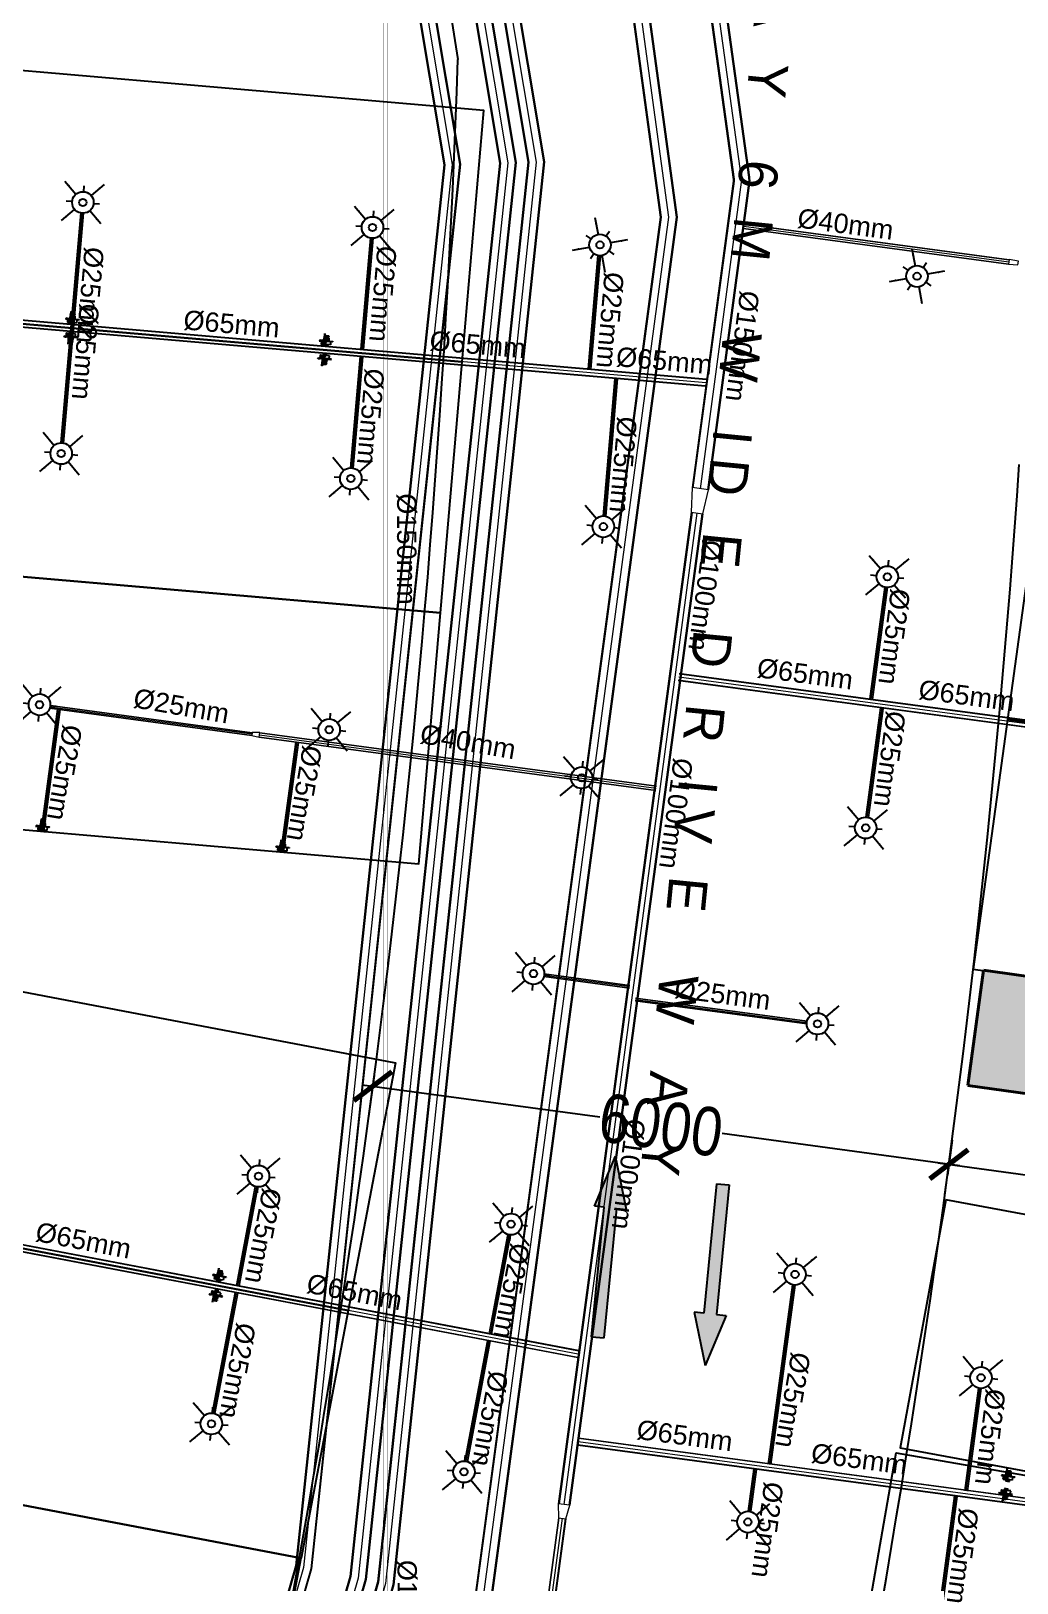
# Model space of a CAD drawing. Header units: inches. Extents: x 257070 to 799932, y -17980 to 269260.
# Drawn here: x 297927 to 308102, y 115873 to 131881 of the extents above; entities that cross this region are included whole.
import ezdxf

# ---------------------------------------------------------------- set-up
doc = ezdxf.new("R2010")
doc.units = ezdxf.units.IN
doc.header["$MEASUREMENT"] = 0
doc.header["$PDMODE"] = 99
doc.header["$PDSIZE"] = 100
doc.layers.add('0-AES-F-HYDRANT PIPE', color=7, linetype='Continuous', lineweight=15, true_color=0xf57247)
for name, color, linetype in [('0-AES-F-SPRINKLER', 10, 'Continuous'), ('0-aes-water curtan pipe', 200, 'Continuous'), ('basement1_AP$0$A-_ROAD----_E-_-', 2, 'Continuous'), ('DSP_MISCELANEOUS', 252, 'Continuous'), ('RETAIL', 40, 'Continuous')]:
    doc.layers.add(name, color=color, linetype=linetype)
for name, color, linetype, lineweight in [('0-AES-F-SPRINKLER PIPE', 10, 'Continuous', 15), ('07--DIM-2', 2, 'Continuous', 25), ('E--CONCRETE-4', 4, 'Continuous', 40), ('E--CONCRETE-SHADE', 253, 'Continuous', 20), ('M--TILING-2', 252, 'Continuous', 18), ('TEXT', 7, 'Continuous', 0)]:
    doc.layers.add(name, color=color, linetype=linetype, lineweight=lineweight)
doc.styles.get("Standard").update_dxf_attribs({"font": 'arial.ttf'})
doc.styles.add('TEXT style 175', font='GOTHIC.TTF')
doc.styles.add('TEXT style 75', font='ARIALN.TTF')
doc.dimstyles.new('75', dxfattribs={"dimscale": 1.5, "dimtxt": 200, "dimasz": 113, "dimexe": 113, "dimexo": 0, "dimgap": 25, "dimtad": 0, "dimdec": 0, "dimrnd": 5, "dimzin": 0, "dimdsep": 46, "dimtxsty": 'TEXT style 75', "dimblk": 'ARCHTICK', "dimcen": 0.09, "dimdle": 113, "dimclrd": 8, "dimclre": 8, "dimclrt": 256, "dimadec": 0, "dimazin": 0, "dimtfac": 1, "dimtdec": 0, "dimtofl": 0, "dimtmove": 1, "dimatfit": 3, "dimldrblk": 'OPEN90', "dimfxl": 0, "dimtolj": 1, "dimtzin": 0, "dimarcsym": 0})
doc.dimstyles.new('ISO-25', dxfattribs={"dimtxt": 2.5, "dimasz": 2.5, "dimexe": 1.25, "dimexo": 0.625, "dimtad": 1, "dimtxsty": 'Standard', "dimcen": 2.5, "dimadec": 0, "dimazin": 0, "dimtfac": 1, "dimtmove": 0, "dimatfit": 3, "dimfxl": 1, "dimarcsym": 0})

# ---------------------------------------------------------------- blocks, each defined once
blk = doc.blocks.new('basement1_AP$0$AR-DIR-A')
h = blk.add_hatch()
h.set_pattern_fill('ANSI31', color=8)
h.paths.add_polyline_path([(158, -458), (26, -458), (26, -1800), (-74, -1800), (92, -2335), (258, -1800), (158, -1800)])
at = {"layer": 'DSP_MISCELANEOUS', "color": 8}
for p, q in [((158, -458), (26, -458)), ((26, -458), (26, -1800)), ((158, -458), (158, -1800)), ((26, -1800), (-74, -1800)), ((-74, -1800), (92, -2335)), ((258, -1800), (92, -2335)), ((158, -1800), (258, -1800))]:
    blk.add_line(p, q, dxfattribs=at)
blk = doc.blocks.new('_ArchTick')
at = {"color": 0, "linetype": 'ByBlock', "const_width": 0.15}
blk.add_lwpolyline([(-0.5, -0.5), (0.5, 0.5)], dxfattribs=at)
blk = doc.blocks.new('*D230')
at = {"layer": '07--DIM-2', "color": 251, "lineweight": -2, "ltscale": 1000, "transparency": 16777216}
for p, q in [((307433, 120439), (307384, 120079)), ((307287, 120206), (312050, 119560)), ((318357, 118705), (313594, 119351)), ((318279, 118968), (318230, 118608))]:
    blk.add_line(p, q, dxfattribs=at)
at = {"layer": 'DEFPOINTS', "color": 0, "ltscale": 1000, "transparency": 16777216}
for p in [(307433, 120439, 0), (318279, 118968, 0), (318245, 118720)]:
    blk.add_point(p, dxfattribs=at)
at = {"layer": '07--DIM-2', "color": 251, "lineweight": -2, "ltscale": 1000, "transparency": 16777216, "xscale": 350, "yscale": 350, "zscale": 350}
for p, rotation in [((307399, 120191), 172.276198526967), ((318245, 118720), 352.276198526967)]:
    blk.add_blockref('_ArchTick', p, dxfattribs=dict(at, rotation=rotation))
at = {"layer": '07--DIM-2', "ltscale": 1000, "transparency": 16777216, "insert": (312822, 119456), "char_height": 500, "attachment_point": 5, "rotation": 352.2762, "style": 'TEXT style 75'}
blk.add_mtext('\\A1;10945', dxfattribs=at)
blk = doc.blocks.new('_Open90')
at = {"color": 0, "linetype": 'ByBlock', "lineweight": -2}
for p, q in [((-0.5, 0.5), (0, 0)), ((0, 0), (-1, 0)), ((0, 0), (-0.5, -0.5))]:
    blk.add_line(p, q, dxfattribs=at)
blk = doc.blocks.new('*D232')
at = {"layer": '07--DIM-2', "color": 251, "lineweight": -2, "ltscale": 1000, "transparency": 16777216}
for p, q in [((301413, 120685), (301470, 121109)), ((301343, 121012), (303796, 120680)), ((307513, 120177), (305060, 120509)), ((307359, 119880), (307416, 120304))]:
    blk.add_line(p, q, dxfattribs=at)
at = {"layer": 'DEFPOINTS', "color": 0, "ltscale": 1000, "transparency": 16777216}
for p in [(301455, 120997), (301413, 120685, 0), (307359, 119880, 0)]:
    blk.add_point(p, dxfattribs=at)
at = {"layer": '07--DIM-2', "color": 251, "lineweight": -2, "ltscale": 1000, "transparency": 16777216, "xscale": 350, "yscale": 350, "zscale": 350}
for p, rotation in [((301455, 120997), 172.2895477766927), ((307401, 120192), 352.2895477766926)]:
    blk.add_blockref('_ArchTick', p, dxfattribs=dict(at, rotation=rotation))
at = {"layer": '07--DIM-2', "ltscale": 1000, "transparency": 16777216, "insert": (304428, 120594), "char_height": 500, "attachment_point": 5, "rotation": 352.2895, "style": 'TEXT style 75'}
blk.add_mtext('\\A1;6000', dxfattribs=at)
blk = doc.blocks.new('car park std')
at = {"layer": 'RETAIL', "color": 8}
blk.add_lwpolyline([(-240433, 1144926), (-237857, 1144574), (-237152, 1149726), (-239728, 1150078)], close=True, dxfattribs=at)
blk = doc.blocks.new('A$C3CA070F1')
at = {"layer": '0-AES-F-SPRINKLER'}
h = blk.add_hatch(dxfattribs=at)
h.set_pattern_fill('ANSI31', color=3, scale=0.196883, angle=-34.2335, style=0)
h.set_pattern_definition([(100.766483, (49937.1607, 174049.7081), (1.474466316, 0.280375668), [])])
edge = h.paths.add_edge_path()
edge.add_line((-1, 85), (-1, 84))
edge.add_line((-1, 84), (-6, 84))
edge.add_ellipse((-7, 82), major_axis=(-1.42, -0.27), ratio=1, start_angle=257, end_angle=315)
edge.add_line((-8, 83), (-15, 72))
edge.add_ellipse((-12, 70), major_axis=(-4.25, -0.81), ratio=1, start_angle=-45, end_angle=45)
edge.add_line((-14, 66), (14, 47))
edge.add_line((14, 47), (13, 46))
edge.add_line((13, 46), (-15, 65))
edge.add_ellipse((-12, 70), major_axis=(-5.52, -1.05), ratio=1, start_angle=-45, end_angle=45, ccw=False)
edge.add_line((-16, 73), (-9, 84))
edge.add_ellipse((-7, 82), major_axis=(-2.69, -0.51), ratio=1, start_angle=257, end_angle=315, ccw=False)
edge.add_line((-6, 85), (-1, 85))
h = blk.add_hatch(dxfattribs=at)
h.set_pattern_fill('ANSI31', color=3, scale=0.196883, angle=-124.2335, style=0)
h.set_pattern_definition([(190.766483, (49937.1607, 174049.7081), (-0.280375668, 1.474466316), [])])
edge = h.paths.add_edge_path()
edge.add_line((-1, 54), (7, 48))
edge.add_line((7, 48), (8, 49))
edge.add_line((8, 49), (0, 55))
edge.add_ellipse((-2, 52), major_axis=(-0.69, 3.63), ratio=1, start_angle=315, end_angle=405)
edge.add_line((-6, 54), (-14, 41))
edge.add_ellipse((-11, 39), major_axis=(-0.69, 3.63), ratio=1, start_angle=45, end_angle=135)
edge.add_line((-13, 36), (-9, 33))
edge.add_ellipse((-10, 32), major_axis=(-0.27, 1.42), ratio=1, start_angle=225, end_angle=315, ccw=False)
edge.add_line((-9, 31), (-10, 30))
edge.add_line((-10, 30), (-8, 29))
edge.add_line((-8, 29), (-7, 30))
edge.add_ellipse((-10, 32), major_axis=(-3.3, -0.63), ratio=1, start_angle=135, end_angle=225)
edge.add_line((-8, 35), (-12, 38))
edge.add_ellipse((-11, 39), major_axis=(-1.75, -0.33), ratio=1, start_angle=-45, end_angle=45, ccw=False)
edge.add_line((-13, 40), (-4, 53))
edge.add_ellipse((-2, 52), major_axis=(-1.75, -0.33), ratio=1, start_angle=225, end_angle=315, ccw=False)
at = {"layer": '0-AES-F-SPRINKLER', "color": 3}
for p, q in [((-98, 39), (-97, 43)), ((-98, 38), (-98, 39)), ((-98, 39), (-98, 39)), ((-98, 39), (-98, 39)), ((-98, 37), (-98, 38)), ((-98, 38), (-98, 38)), ((-98, 38), (-98, 38)), ((-98, 38), (-98, 38)), ((-98, 38), (-98, 38)), ((-98, 38), (-98, 38)), ((-98, 38), (-98, 38)), ((-98, 38), (-98, 38)), ((-98, 38), (-98, 38)), ((-98, 38), (-98, 38)), ((-96, 37), (-98, 37)), ((-98, 37), (-98, 37)), ((-98, 37), (-98, 37)), ((-98, 37), (-98, 37)), ((-98, 37), (-98, 37)), ((-98, 37), (-98, 37)), ((-98, 37), (-98, 37)), ((-98, 37), (-98, 37)), ((-98, 37), (-98, 37)), ((-98, 37), (-98, 37)), ((-98, 37), (-98, 37)), ((-98, 37), (-98, 37)), ((-98, 37), (-98, 37)), ((-98, 37), (-98, 37)), ((-98, 37), (-98, 37)), ((-98, 37), (-98, 37)), ((-98, 37), (-98, 37)), ((-97, 37), (-98, 37)), ((-98, 37), (-98, 37)), ((-98, 37), (-98, 37)), ((-98, 37), (-98, 37)), ((-98, 37), (-98, 37)), ((-98, 37), (-98, 37)), ((-98, 37), (-98, 37)), ((-98, 37), (-98, 37)), ((-98, 37), (-98, 37)), ((-98, 37), (-98, 37)), ((-98, 37), (-98, 37)), ((-98, 37), (-98, 37)), ((-98, 37), (-98, 37)), ((-98, 37), (-98, 37)), ((-97, 45), (-79, 71)), ((-96, 40), (-97, 40)), ((-97, 40), (-97, 40)), ((-97, 40), (-97, 40)), ((-97, 40), (-97, 39)), ((-97, 39), (-97, 39)), ((-97, 39), (-97, 39)), ((-97, 39), (-97, 39)), ((-97, 39), (-97, 39)), ((-97, 39), (-97, 39)), ((-97, 39), (-97, 39)), ((-97, 39), (-97, 39)), ((-97, 39), (-97, 38)), ((-97, 38), (-97, 38)), ((-97, 38), (-97, 38)), ((-97, 38), (-97, 38)), ((-97, 38), (-97, 38)), ((-97, 38), (-97, 38)), ((-97, 38), (-97, 38)), ((-97, 38), (-97, 38)), ((-97, 38), (-97, 38)), ((-97, 38), (-97, 38)), ((-97, 38), (-97, 38)), ((-97, 38), (-97, 37)), ((-97, 37), (-97, 37)), ((-97, 37), (-97, 37)), ((-97, 37), (-97, 37)), ((-95, 46), (-96, 42)), ((-96, 42), (-96, 42)), ((-96, 42), (-96, 41)), ((-96, 41), (-96, 41)), ((-96, 41), (-96, 41)), ((-96, 41), (-96, 41)), ((-96, 41), (-96, 41)), ((-96, 41), (-96, 41)), ((-96, 41), (-96, 41)), ((-96, 41), (-96, 41)), ((-96, 41), (-96, 41)), ((-96, 41), (-96, 40)), ((-96, 40), (-96, 40)), ((-96, 40), (-96, 40)), ((-96, 40), (-96, 40)), ((-96, 40), (-96, 40)), ((-95, 37), (-96, 37)), ((-96, 37), (-96, 37)), ((-96, 37), (-96, 37)), ((-96, 37), (-96, 37)), ((-96, 37), (-96, 37)), ((-94, 38), (-95, 38)), ((-95, 38), (-95, 38)), ((-95, 38), (-95, 38)), ((-95, 38), (-95, 38)), ((-95, 38), (-95, 38)), ((-95, 38), (-95, 38)), ((-95, 38), (-95, 38)), ((-95, 38), (-95, 38)), ((-95, 38), (-95, 38)), ((-95, 38), (-95, 37)), ((-95, 37), (-95, 37)), ((-95, 37), (-95, 37)), ((-95, 37), (-95, 37)), ((-95, 37), (-95, 37)), ((-95, 37), (-95, 37)), ((-95, 37), (-95, 37)), ((-95, 37), (-95, 37)), ((-95, 37), (-95, 37)), ((-95, 37), (-95, 37)), ((-95, 37), (-95, 37)), ((-95, 37), (-95, 37)), ((-95, 37), (-95, 37)), ((-95, 37), (-95, 37)), ((-95, 37), (-95, 37)), ((-95, 37), (-95, 37)), ((-95, 37), (-95, 37)), ((-94, 88), (-93, 90)), ((-72, 73), (-94, 88)), ((-94, 43), (-94, 48)), ((-93, 43), (-94, 43)), ((-94, 43), (-94, 43)), ((-94, 43), (-94, 43)), ((-94, 43), (-94, 43)), ((-94, 43), (-94, 43)), ((-94, 43), (-94, 41)), ((-94, 43), (-94, 43)), ((-94, 43), (-94, 43)), ((-94, 43), (-94, 43)), ((-94, 43), (-94, 43)), ((-94, 43), (-94, 43)), ((-94, 43), (-94, 43)), ((-94, 43), (-94, 43)), ((-94, 43), (-94, 43)), ((-94, 43), (-94, 43)), ((-94, 43), (-94, 43)), ((-94, 43), (-94, 43)), ((-94, 41), (-94, 41)), ((-94, 41), (-94, 41)), ((-94, 41), (-94, 41)), ((-94, 41), (-94, 41)), ((-94, 41), (-94, 41)), ((-94, 41), (-94, 41)), ((-94, 41), (-94, 41)), ((-94, 41), (-94, 40)), ((-94, 40), (-94, 40)), ((-94, 40), (-94, 40)), ((-94, 40), (-94, 40)), ((-94, 40), (-94, 40)), ((-94, 40), (-94, 40)), ((-94, 40), (-94, 40)), ((-94, 40), (-94, 40)), ((-94, 40), (-94, 39)), ((-94, 39), (-94, 39)), ((-94, 39), (-94, 39)), ((-94, 39), (-94, 39)), ((-94, 39), (-94, 39)), ((-94, 39), (-94, 39)), ((-94, 39), (-94, 39)), ((-94, 39), (-94, 39)), ((-94, 39), (-94, 38)), ((-93, 90), (-59, 67)), ((-93, 47), (-93, 49)), ((-91, 47), (-93, 43)), ((-93, 46), (-93, 47)), ((-92, 46), (-93, 46)), ((-93, 46), (-93, 46)), ((-93, 46), (-93, 46)), ((-93, 46), (-93, 46)), ((-93, 46), (-93, 46)), ((-93, 46), (-93, 46)), ((-93, 46), (-93, 46)), ((-93, 46), (-93, 46)), ((-93, 46), (-93, 46)), ((-93, 46), (-93, 46)), ((-93, 46), (-93, 46)), ((-93, 46), (-93, 46)), ((-93, 46), (-93, 46)), ((-93, 46), (-93, 46)), ((-93, 46), (-93, 46)), ((-93, 46), (-93, 46)), ((-93, 46), (-93, 46)), ((-93, 46), (-93, 46)), ((-93, 46), (-93, 46)), ((-93, 46), (-93, 46)), ((-91, 42), (-93, 43)), ((-93, 43), (-93, 43)), ((-93, 43), (-93, 43)), ((-93, 43), (-93, 43)), ((-93, 43), (-93, 43)), ((-93, 43), (-93, 43)), ((-93, 43), (-93, 43)), ((-93, 43), (-93, 43)), ((-93, 43), (-93, 43)), ((-93, 43), (-93, 43)), ((-93, 43), (-93, 43)), ((-93, 43), (-93, 43)), ((-93, 43), (-93, 43)), ((-93, 43), (-93, 43)), ((-93, 43), (-93, 43)), ((-93, 43), (-93, 43)), ((-93, 43), (-93, 43)), ((-93, 43), (-93, 43)), ((-93, 43), (-93, 43)), ((-93, 43), (-93, 43)), ((-93, 43), (-93, 43)), ((-93, 43), (-93, 43)), ((-93, 43), (-93, 43)), ((-85, 66), (-92, 55)), ((-90, 50), (-92, 46)), ((-92, 46), (-92, 46)), ((-92, 46), (-92, 46)), ((-92, 46), (-92, 46)), ((-92, 46), (-92, 46)), ((-92, 46), (-92, 46)), ((-90, 47), (-91, 47)), ((-90, 43), (-91, 42)), ((-91, 42), (-91, 42)), ((-91, 42), (-91, 42)), ((-91, 42), (-91, 42)), ((-91, 42), (-91, 42)), ((-91, 42), (-91, 42)), ((-91, 42), (-91, 42)), ((-91, 42), (-91, 42)), ((-91, 42), (-91, 42)), ((-91, 42), (-91, 42)), ((-91, 42), (-91, 42)), ((-91, 42), (-91, 42)), ((-91, 42), (-91, 42)), ((-91, 42), (-91, 42)), ((-91, 42), (-91, 42)), ((-91, 42), (-91, 42)), ((-88, 57), (-90, 49)), ((-89, 54), (-90, 51)), ((-90, 50), (-90, 50)), ((-88, 47), (-90, 43)), ((-90, 47), (-88, 47)), ((-90, 43), (-90, 43)), ((-90, 43), (-90, 43)), ((-90, 43), (-90, 43)), ((-89, 55), (-89, 55)), ((-88, 46), (-88, 47)), ((-87, 59), (-87, 59)), ((-87, 59), (-87, 59)), ((-86, 57), (-87, 49)), ((-87, 49), (-83, 28)), ((-85, 58), (-85, 58)), ((-77, 43), (-85, 49)), ((-83, 28), (-60, 9)), ((-77, 70), (-82, 63)), ((-80, 66), (-82, 67)), ((-45, 31), (-81, -23)), ((-78, 63), (-80, 65)), ((-79, 71), (-77, 70)), ((-71, 26), (-79, 31)), ((-57, 13), (-79, 28)), ((-70, 64), (-78, 63)), ((-78, -29), (-40, 27)), ((-69, 55), (-75, 59)), ((-66, 54), (-74, 42)), ((-74, 42), (-71, 26)), ((-73, 44), (-71, 43)), ((-69, 47), (-72, 43)), ((-71, 43), (-70, 43)), ((-71, 26), (-55, 15)), ((-70, 43), (-66, 49)), ((-66, 50), (-68, 52)), ((-61, 65), (-67, 69)), ((-62, 66), (-67, 65)), ((-50, 57), (-66, 54)), ((-66, 49), (-66, 50)), ((-47, 28), (-63, 40)), ((-59, 67), (-61, 65)), ((-57, 67), (-60, 66)), ((-60, 44), (-42, 32)), ((-50, 57), (-58, 62)), ((-19, 46), (-57, 67)), ((-17, 37), (-55, 63)), ((-29, 42), (-50, 57)), ((-13, 9), (-45, 31)), ((-36, 42), (-44, 30)), ((-43, 33), (-35, 46)), ((-39, -30), (-13, 9)), ((-37, 25), (-28, 38)), ((-35, 41), (-36, 42)), ((-32, 32), (-35, 39)), ((-30, 52), (-16, 73)), ((-29, 20), (-17, 37)), ((-28, 38), (-26, 40)), ((-21, 32), (-28, 37)), ((-23, 16), (-12, 33)), ((-1, 26), (-23, -9)), ((-22, 15), (-12, 31)), ((-9, 32), (-21, 14)), ((2, 24), (-20, -11)), ((-20, -8), (-1, 22)), ((-17, 37), (-19, 46)), ((-19, 13), (-10, 29)), ((-7, 30), (-18, 12)), ((-17, 37), (-17, 37)), ((4, 22), (-17, -13)), ((-17, -10), (1, 20)), ((-16, 73), (-9, 84)), ((-16, 11), (-7, 27)), ((-8, 83), (-15, 72)), ((13, 46), (-15, 65)), ((-4, 28), (-15, 10)), ((-1, 84), (-14, 66)), ((-14, 66), (14, 47)), ((-6, 54), (-14, 41)), ((-12, 33), (-14, 33)), ((-14, -15), (7, 20)), ((-14, -12), (4, 18)), ((-13, 40), (-4, 53)), ((-13, 36), (-9, 33)), ((-13, 9), (-4, 24)), ((-2, 34), (-12, 41)), ((-8, 35), (-12, 38)), ((-12, 31), (-12, 33)), ((-9, 32), (-12, 31)), ((7, 16), (-11, -13)), ((-10, 29), (-9, 32)), ((-9, 31), (-10, 30)), ((-7, 30), (-10, 29)), ((-10, 30), (-8, 29)), ((9, 17), (-10, -14)), ((-9, -13), (9, 13)), ((-8, 29), (-7, 30)), ((8, 49), (-7, 27)), ((-7, 27), (-7, 30)), ((-4, 28), (-7, 27)), ((-6, 85), (-1, 85)), ((-1, 84), (-6, 84)), ((5, 44), (-5, 51)), ((-4, 24), (-4, 28)), ((-1, 26), (-4, 24)), ((-1, 85), (-1, 84)), ((-1, 54), (7, 48)), ((13, 46), (-1, 25)), ((-1, 22), (-1, 26)), ((2, 24), (-1, 22)), ((8, 49), (0, 55)), ((1, 20), (2, 24)), ((4, 22), (1, 20)), ((4, 18), (4, 22)), ((7, 20), (4, 18)), ((7, 48), (8, 49)), ((7, 16), (7, 20)), ((9, 17), (7, 16)), ((9, 15), (9, 17)), ((14, 47), (13, 46)), ((-82, -25), (-80, -30)), ((-80, -30), (-78, -29)), ((-66, -11), (-39, -30)), ((-23, -7), (-23, -9)), ((-23, -9), (-20, -8)), ((-20, -8), (-20, -11)), ((-20, -11), (-17, -10)), ((-17, -10), (-17, -13)), ((-17, -13), (-14, -12)), ((-14, -12), (-14, -15)), ((-14, -15), (-11, -13)), ((-11, -13), (-11, -14)), ((-11, -14), (-11, -14))]:
    blk.add_line(p, q, dxfattribs=at)
for centre, major_axis, start_param, end_param in [((-95, 43), (-0.41, 2.13), 0.784914, 1.034983), ((-95, 43), (-2.74, -0.52), -0.560204, -0.324923), ((-93, 46), (-0.51, 2.68), 0.787914, 1.247507), ((-93, 48), (-1.75, -0.33), -0.775969, -0.160442), ((-91, 54), (-0.29, 1.52), 0.785398, 2.356194), ((-92, 49), (-0.33, 1.74), 0.791774, 1.412986), ((-89, 55), (-0.103, 0.54), 0.916881, 1.969618), ((-93, 51), (-3.09, -0.59), 2.526084, 2.789089), ((-95, 50), (-5.72, -1.09), 2.374727, 2.798549), ((-91, 55), (-0.33, 1.74), 4.197625, 4.773282), ((-84, 57), (-3.79, -0.72), -0.784768, -0.363877), ((-93, 50), (-5.72, -1.09), 2.377207, 2.798549), ((-80, 54), (-1.57, 8.26), 0.010205, 0.785398), ((-84, 56), (-0.35, 1.85), 0.785501, 1.132999), ((-83, 65), (-1.52, -0.29), 3.926991, 5.497787), ((-80, 54), (-5.9, -1.12), 4.155645, 5.497787), ((-80, 54), (-8.26, -1.57), 4.155621, 4.722594), ((-75, 68), (-8.26, -1.57), 1.014052, 3.151797), ((-75, 63), (-2.79, -0.53), -0.113999, 0.093951), ((-75, 68), (-1.12, 5.9), 2.584882, 5.497787), ((-75, 46), (-0.53, 2.79), 2.356194, 3.926991), ((-75, 68), (-1.57, 8.26), 4.722594, 5.497787), ((-70, 53), (-2.79, -0.53), 2.356194, 3.926991), ((-65, 44), (-3.72, -0.71), -0.403281, 1.321745), ((-65, 44), (-0.71, 3.72), 4.96144, 6.686466), ((-65, 37), (-0.56, 2.96), 5.497794, 6.034125), ((-59, 47), (-2.96, -0.56), 0.24906, 0.785391), ((-60, 60), (-2.83, -0.54), 3.926991, 4.712389), ((-33, 40), (-0.45, 2.36), 0.803442, 1.867502), ((-30, 39), (-2.79, -0.53), 2.356194, 3.926991), ((-24, 39), (-0.53, 2.79), 5.497787, 7.068583), ((-12, 70), (-5.52, -1.05), -0.785398, 0.785398), ((-15, 35), (-0.54, 2.83), 0.785398, 3.403392), ((-12, 70), (-4.25, -0.81), -0.785398, 0.785398), ((-11, 39), (-0.69, 3.63), 0.785398, 2.356194), ((-11, 39), (-1.75, -0.33), -0.785398, 0.785398), ((-7, 82), (-2.69, -0.51), 4.485496, 5.497787), ((-10, 32), (-0.27, 1.42), 3.926991, 5.497787), ((-7, 82), (-1.42, -0.27), 4.485496, 5.497787), ((-10, 32), (-3.3, -0.63), 2.356194, 3.926991), ((-2, 52), (-0.69, 3.63), 5.497787, 7.068583), ((-2, 52), (-1.75, -0.33), 3.926991, 5.497787), ((6, 14), (-0.54, 2.83), 3.926991, 4.712389), ((-79, -24), (-0.51, 2.69), 0.785398, 1.797689), ((-11, -11), (-2.83, -0.54), 1.570796, 2.356194)]:
    blk.add_ellipse(centre, major_axis=major_axis, ratio=1, start_param=start_param, end_param=end_param, dxfattribs=at)
at = {"layer": '0-AES-F-SPRINKLER', "color": 3, "extrusion": (0, 0, -1)}
for centre, major_axis, start_param, end_param in [((-86, 47), (-0.53, 2.79), -0.113999, 0.785398), ((-77, 34), (-0.54, 2.83), 3.926991, 4.712389)]:
    blk.add_ellipse(centre, major_axis=major_axis, ratio=1, start_param=start_param, end_param=end_param, dxfattribs=at)
blk = doc.blocks.new('*U761')
at = {"layer": '0-AES-F-SPRINKLER PIPE', "color": 200, "lineweight": 30, "const_width": 2.67}
for points in [[(-1770300, 105094), (-1770300, -19030)], [(-1770220, 105094), (-1770220, -19030)]]:
    blk.add_lwpolyline(points, dxfattribs=at)
at = {"layer": '0-AES-F-SPRINKLER PIPE', "color": 252, "lineweight": 30, "const_width": 2.67}
blk.add_lwpolyline([(-1770260, 105094), (-1770260, -19030)], dxfattribs=at)
blk = doc.blocks.new('*U603')
at = {"layer": '0-AES-F-SPRINKLER'}
for p, q in [((171672, 56809), (171672, 56871)), ((171562, 56699), (171500, 56699)), ((171783, 56699), (171845, 56699)), ((171672, 56588), (171672, 56526))]:
    blk.add_line(p, q, dxfattribs=at)
for radius in [111, 37.8]:
    blk.add_circle((171672, 56699), radius, dxfattribs=at)
at = {"layer": '0-AES-F-SPRINKLER PIPE'}
for points, override in [([(171468, 56903), (171594, 56777)], {"dimasz": 70, "dimtad": 0, "dimfxl": 13, "dimarcsym": 1}), ([(171877, 56903), (171751, 56777)], {"dimasz": 70, "dimtad": 0, "dimfxl": 13, "dimarcsym": 1}), ([(171468, 56494), (171594, 56620)], {"dimasz": 70, "dimtad": 0, "dimfxl": 13, "dimarcsym": 1}), ([(171877, 56494), (171751, 56620)], {"dimasz": 70, "dimgap": 0.625, "dimtad": 0, "dimfxl": 13, "dimarcsym": 1})]:
    blk.add_leader(points, dimstyle='ISO-25', override=override, dxfattribs=at)

msp = doc.modelspace()

# ---------------------------------------------------------------- hatches: boundary and pattern name
at = {"layer": 'E--CONCRETE-SHADE', "ltscale": 3.5}
h = msp.add_hatch(color=8, dxfattribs=at)
h.dxf.hatch_style = 1
h.paths.add_polyline_path([(307758.1, 122192.3), (307594.1, 121003.6), (308782.9, 120839.6), (308946.8, 122028.3)])

# ---------------------------------------------------------------- linework, layer by layer
at = {"layer": '0-AES-F-HYDRANT PIPE', "ltscale": 1000, "elevation": 0}
for points in [[(298513.6, 199173.1), (306187.8, 191502.2), (303591.5, 186696.8), (302934.4, 184675.7), (302275.3, 181803.5), (300832.5, 172172.5), (299728, 165299.5), (300767, 157315.5), (304505, 129961), (302128.5, 112276.5), (301188, 108123.5), (288983, 74343.5), (287714, 71128), (293725.5, 51972.5), (294167, 50404.5), (301997.5, 35030.5), (313365.2, 25286.2), (316530, 29061.1)], [(298555.3, 199244.9), (306286.9, 191516.7), (303665.6, 186665), (303011.8, 184654.3), (302354.2, 181788.6), (300911.8, 172160.2), (299809.1, 165298.3), (300846.6, 157326.1), (304586, 129961.1), (302207.6, 112262.3), (301265.2, 108100.9), (289058.1, 74315.1), (287799.1, 71124.9), (293802.5, 51995.4), (294242.1, 50433.9), (302061.8, 35081.1), (313355.9, 25400), (316468.5, 29112.6)], [(298560, 199254.3), (306299.3, 191518.5), (303674.8, 186661.1), (303021.5, 184651.6), (302364.1, 181786.7), (300921.7, 172158.6), (299819.3, 165298.1), (300856.5, 157327.4), (304596.1, 129961.1), (302217.5, 112260.5), (301274.8, 108098.1), (289067.5, 74311.6), (287809.7, 71124.6), (293812.1, 51998.3), (294251.5, 50437.6), (302069.9, 35087.4), (313354.7, 25414.2), (316460.8, 29119.1)]]:
    msp.add_lwpolyline(points, dxfattribs=at)
for points in [[(298474.8, 199091.3), (306082.6, 191486.8), (303512.8, 186730.5), (302852.1, 184698.5), (302191.5, 181819.4), (300748.2, 172185.6), (299641.8, 165300.8), (300682.5, 157304.2), (304419, 129960.9), (302044.5, 112291.6), (301106, 108147.5), (288903.2, 74373.6), (287630.1, 71147.7, 0.1716515), (287628.9, 71114.4), (293643.8, 51948.2), (294087.2, 50373.3), (301929.2, 34976.8), (313375.2, 25165.4), (316595.3, 29006.3)], [(298479.3, 199101), (306095, 191488.6), (303522, 186726.5), (302861.8, 184695.8), (302201.3, 181817.5), (300758.2, 172184), (299652, 165300.6), (300692.4, 157305.6), (304429.1, 129960.9), (302054.4, 112289.8), (301115.7, 108144.7), (288912.6, 74370.1), (287639.4, 71144, 0.1716515), (287638.5, 71117.4), (293653.4, 51951), (294096.6, 50377), (301937.2, 34983.1), (313374, 25179.6), (316587.7, 29012.7)]]:
    msp.add_lwpolyline(points, format="xyb", dxfattribs=at)
at = {"layer": '0-AES-F-SPRINKLER PIPE', "ltscale": 1000}
for p, q in [((305279, 129844.7, 0), (308013.8, 129477.6, 0)), ((305279.5, 129848.7, 0), (308014.3, 129481.6, 0)), ((305282.2, 129868.5, 0), (308017, 129501.4, 0)), ((305284.9, 129888.3, 0), (308019.7, 129521.2, 0)), ((305285.4, 129892.3, 0), (308020.2, 129525.2, 0)), ((304889.4, 128220.3, 0), (293639.7, 129191.9, 0)), ((304893.8, 128252.5, 0), (293642.5, 129224.3, 0)), ((304898.1, 128284.8, 0), (293645.3, 129256.7, 0)), ((304898.9, 128290.7, 0), (293645.8, 129262.6, 0)), ((304888.6, 128214.3, 0), (293639.2, 129185.9, 0)), ((303578.3, 118264.5, 0), (292322.7, 120405.4, 0)), ((303579.1, 118270.5, 0), (292323.8, 120411.3, 0)), ((303568.8, 118194, 0), (292309.4, 120335.7, 0)), ((303569.6, 118200, 0), (292310.5, 120341.6, 0)), ((303574, 118232.2, 0), (292316.6, 120373.5, 0))]:
    msp.add_line(p, q, dxfattribs=at)
at = {"layer": '0-AES-F-SPRINKLER PIPE', "ltscale": 1000, "elevation": 0}
for points in [[(289126.3, 192085.8), (288892.4, 189012.2), (299939.2, 183952.1), (296721.1, 166590), (300367.4, 141377.4), (302186.3, 130501.8), (300655.7, 116050.1), (295462.4, 98048.7), (289389.9, 81684.3), (287942.3, 76540.8), (287213.4, 74309), (286528.6, 71911.2), (293470.3, 49877.4), (301142.3, 34501.9), (313279.8, 24504.4)], [(289136.3, 192085), (288902.9, 189018.4), (299950.5, 183957.9), (296731.2, 166589.8), (300377.3, 141379), (302196.4, 130502.1), (300665.5, 116048.2), (295471.9, 98045.6), (289399.4, 81681.2), (287951.9, 76537.9), (287222.9, 74306.1), (286539, 71911.3), (293479.6, 49881.2), (301150.3, 34508.3), (313286.2, 24512.2)], [(289211, 192079.3), (288981.7, 189064.8), (300034.9, 184001.7), (296807.2, 166588.3), (300451.4, 141390.5), (302272.1, 130504.4), (300739.4, 116033.7), (295543.2, 98022.1), (289470.8, 81658), (288023.6, 76516.1), (287294.6, 74284.1), (286617.3, 71912.4), (293549.3, 49909.4), (301210.2, 34556), (313333.5, 24570.3)], [(289285.8, 192073.6), (289060.4, 189111.2), (300119.3, 184045.6), (296883.2, 166586.8), (300525.5, 141402.1), (302347.8, 130506.7), (300813.3, 116019.3), (295614.5, 97998.6), (289542.1, 81634.7), (288095.4, 76494.2), (287366.4, 74262.2), (286695.6, 71913.4), (293619.1, 49937.5), (301270.2, 34603.8), (313380.9, 24628.5)], [(289295.8, 192072.9), (289070.9, 189117.4), (300130.5, 184051.4), (296893.4, 166586.6), (300535.4, 141403.6), (302357.8, 130507), (300823.1, 116017.3), (295624, 97995.5), (289551.6, 81631.6), (288105, 76491.3), (287375.9, 74259.2), (286706.1, 71913.6), (293628.4, 49941.3), (301278.2, 34610.2), (313387.2, 24636.3)], [(300529.4, 184003), (297299.7, 166578.5), (300931.6, 141465.4), (302762.3, 130519.1), (301218.2, 115940.1), (296005.1, 97870), (289933.2, 81507.4), (288706.5, 77151)], [(300538.7, 183998.7), (297309.8, 166578.3), (300941.5, 141466.9), (302772.4, 130519.4), (301228, 115938.1), (296014.7, 97866.9), (289942.7, 81504.3), (288711.9, 77133.6)], [(300623.1, 184042.6), (297385.8, 166576.8), (301015.6, 141478.5), (302848.1, 130521.7), (301301.9, 115923.7), (296085.9, 97843.4), (290014.1, 81481), (288795.5, 77151.2)], [(300709.4, 184096.5), (297461.8, 166575.3), (301089.7, 141490.1), (302923.8, 130524), (301375.8, 115909.2), (296157.2, 97819.9), (290085.5, 81457.8), (288873.8, 77152.4)], [(300718.8, 184092.3), (297471.9, 166575.1), (301099.6, 141491.6), (302933.8, 130524.3), (301385.7, 115907.3), (296166.7, 97816.8), (290095, 81454.7), (288879.3, 77135)], [(298436.8, 130004.9), (298286.7, 128266.8)], [(298439.8, 130004.2), (298289.7, 128266.5)], [(298452.2, 130002.5), (298302.2, 128265.5)], [(298464.7, 130002.1), (298314.6, 128264.4)], [(298467.7, 130002.2), (298317.6, 128264.1)], [(301425.7, 129746.7), (301326.6, 128599.3)], [(301428.7, 129746.1), (301329.6, 128599)], [(301441.1, 129744.3), (301342, 128597.9)], [(301453.6, 129743.9), (301354.5, 128596.9)], [(301456.6, 129744.1), (301357.5, 128596.6)], [(298402.7, 129609.3), (298232, 127633.2)], [(298405.7, 129609), (298235, 127633.3)], [(298418.1, 129607.9), (298247.5, 127633)], [(298430.6, 129606.9), (298259.9, 127631.2)], [(298433.6, 129606.6), (298262.9, 127630.6)], [(303774.1, 129566.4), (303673, 128396.6)], [(303777, 129565.8), (303676, 128396.4)], [(303789.4, 129564), (303688.5, 128395.3)], [(303801.9, 129563.6), (303700.9, 128394.2)], [(303804.9, 129563.7), (303703.9, 128394)], [(301391.5, 129351.1), (301326.6, 128599.3)], [(301394.5, 129350.9), (301329.6, 128599)], [(301407, 129349.8), (301342, 128597.9)], [(301419.4, 129348.7), (301354.5, 128596.9)], [(301422.4, 129348.5), (301357.5, 128596.6)], [(301320, 128522.6), (301220.9, 127375.1)], [(301323, 128522.3), (301223.9, 127375.2)], [(301335.4, 128521.2), (301236.4, 127374.8)], [(301347.9, 128520.1), (301248.8, 127373.1)], [(301350.9, 128519.9), (301251.8, 127372.4)], [(301320, 128522.6), (301275.6, 128008.7)], [(301323, 128522.3), (301278.6, 128008.4)], [(301335.4, 128521.2), (301291, 128007.3)], [(301347.9, 128520.1), (301303.5, 128006.2)], [(301350.9, 128519.9), (301306.5, 128006)], [(303949.4, 128295.5), (303827.1, 126879.4)], [(303952.4, 128295.2), (303830.1, 126879.5)], [(303964.9, 128294.1), (303842.7, 126879.1)], [(303977.3, 128293.1), (303855, 126877.3)], [(303980.3, 128292.8), (303858, 126876.7)], [(303949.4, 128295.5), (303881.8, 127512.9)], [(303952.4, 128295.2), (303884.8, 127512.7)], [(303964.9, 128294.1), (303897.3, 127511.6)], [(303977.3, 128293.1), (303909.7, 127510.5)], [(303980.3, 128292.8), (303912.7, 127510.3)], [(304739.7, 126917.1), (303367, 116690.5)], [(304749.6, 126915.7), (303376.9, 116689.2)], [(304799.2, 126909.1), (303426.5, 116682.6)], [(304848.7, 126902.4), (303476, 116675.9)], [(304858.7, 126901.1), (303485.9, 116674.6)], [(306734, 126144.9), (306579.1, 124991.2)], [(306736.9, 126144.2), (306582.1, 124990.8)], [(306749.2, 126141.8), (306594.5, 124989.2)], [(306761.7, 126140.8), (306606.9, 124987.5)], [(306764.7, 126140.8), (306609.8, 124987.1)], [(312511.8, 124156), (304610.8, 125216.6)], [(312516.2, 124188.2), (304615.2, 125248.8)], [(312517, 124194.2), (304616, 125254.7)], [(312506.7, 124117.9), (304605.7, 125178.4)], [(312507.5, 124123.8), (304606.5, 125184.4)], [(298197.1, 124885.3), (298028.2, 123626.9)], [(298200.1, 124884.9), (298031.2, 123626.5)], [(298212.5, 124883.2), (298043.6, 123624.8)], [(298224.9, 124881.5), (298056, 123623.1)], [(298227.9, 124881.1), (298058.9, 123622.8)], [(298119, 124895.7), (300204.4, 124615.8)], [(298119.9, 124898.6), (300204.8, 124618.8)], [(298123.1, 124910.8), (300206.4, 124631.2)], [(298124.8, 124923.2), (300208.1, 124643.6)], [(298125, 124926.2), (300208.5, 124646.5)], [(306688.9, 124898.8), (306537.6, 123772.1)], [(306691.9, 124898.4), (306540.7, 123772.2)], [(306704.2, 124896.7), (306553.2, 123771.4)], [(306716.6, 124895.1), (306565.5, 123769.2)], [(306719.6, 124894.7), (306568.4, 123768.5)], [(300280.9, 124597), (304376.2, 124047.3)], [(300281.5, 124600.9), (304376.7, 124051.2)], [(300284.1, 124620.8), (304379.4, 124071)], [(300286.8, 124640.6), (304382.1, 124090.9)], [(300287.3, 124644.5), (304382.6, 124094.8)], [(300655, 124546.8), (300502.8, 123413.2)], [(300657.9, 124546.4), (300505.8, 123412.8)], [(300670.3, 124544.7), (300518.2, 123411.1)], [(300682.7, 124543), (300530.6, 123409.4)], [(300685.7, 124542.6), (300533.5, 123409)], [(303223, 122158.3), (304106.7, 122039.7)], [(303223, 122155.2), (304106.3, 122036.7)], [(303218.9, 122127.5), (304102.6, 122008.9)], [(303219.7, 122130.5), (304103, 122011.9)], [(303222.1, 122142.8), (304104.7, 122024.3)], [(304162.6, 121877.3), (305932.2, 121639.7)], [(304163, 121880.2), (305932.2, 121642.8)], [(304164.7, 121892.6), (305933.2, 121655.2)], [(304166.3, 121905), (305935.5, 121667.5)], [(304166.7, 121908), (305936.3, 121670.5)], [(300238.3, 119963.6), (300044.1, 118942.8)], [(300241.2, 119962.6), (300047.1, 118942.3)], [(300253.3, 119959.6), (300059.4, 118939.9)], [(300265.7, 119958), (300071.7, 118937.6)], [(300268.8, 119957.8), (300074.6, 118937.1)], [(302844.5, 119467.8), (302650.4, 118447.1)], [(302847.4, 119466.9), (302653.3, 118446.5)], [(302859.6, 119463.9), (302665.6, 118444.2)], [(302872, 119462.2), (302677.9, 118441.9)], [(302875, 119462), (302680.8, 118441.3)], [(305781.1, 118949), (305532.5, 117097)], [(305784.1, 118948.3), (305535.5, 117096.6)], [(305796.4, 118945.9), (305547.9, 117094.9)], [(300029.8, 118867.2), (299793.5, 117625)], [(300032.7, 118866.6), (299796.5, 117624.8)], [(300045, 118864.3), (299808.9, 117623.2)], [(300057.3, 118862), (299821.1, 117620.2)], [(300060.2, 118861.4), (299823.9, 117619.2)], [(305808.8, 118944.9), (305560.3, 117093.3)], [(305811.9, 118944.9), (305563.3, 117092.9)], [(302636, 118371.5), (302399.7, 117129.3)], [(302638.9, 118370.9), (302402.7, 117129.1)], [(302651.2, 118368.6), (302415.2, 117127.5)], [(302663.5, 118366.2), (302427.3, 117124.4)], [(302666.5, 118365.7), (302430.2, 117123.5)], [(307701.4, 117882.8), (307559.4, 116824.9)], [(307704.4, 117882), (307562.4, 116824.5)], [(307716.6, 117879.6), (307574.8, 116822.9)], [(307729.1, 117878.7), (307587.2, 116821.2)], [(307732.2, 117878.6), (307590.2, 116820.8)], [(316847.9, 115580.7), (303578.2, 117361.8)], [(316848.7, 115586.6), (303579, 117367.8)], [(316838.4, 115510.3), (303568.8, 117291.5)], [(316839.2, 115516.2), (303569.6, 117297.4)], [(316843.5, 115548.4), (303573.9, 117329.6)], [(305383, 117048), (305324.5, 116612.4)], [(305385.9, 117047.6), (305327.5, 116612.4)], [(305398.3, 117045.9), (305340, 116611.4)], [(305410.7, 117044.2), (305352.3, 116609.1)], [(305413.7, 117043.8), (305355.2, 116608.3)], [(307453.3, 116770.1), (307294.6, 115587.9)], [(307456.2, 116769.7), (307297.6, 115587.9)], [(307468.6, 116768), (307310.1, 115586.9)], [(307481, 116766.3), (307322.4, 115584.6)], [(307484, 116765.9), (307325.3, 115583.8)], [(303369.2, 116545.5), (302784.9, 112191.9)], [(303375.2, 116544.7), (302790.8, 112191.1)], [(303407.4, 116540.4), (302823, 112186.7)], [(303439.6, 116536), (302855.2, 112182.4)], [(303445.6, 116535.2), (302861.2, 112181.6)]]:
    msp.add_lwpolyline(points, dxfattribs=at)
for points in [[(289695.4, 192040.5), (289492.7, 189366), (300852.7, 184162.4), (297592.4, 166572.7), (301217, 141509.9), (303053.8, 130527.9), (301502.8, 115884.4), (296279.7, 97779.6), (293101.2, 89214.1, 0.2926298), (293186.4, 89022.5), (316711.7, 79666.6), (330293.5, 83212.7), (345003.4, 88448.1), (345549.8, 86789.5)], [(289705.3, 192039.7), (289503.2, 189372.1), (300863.9, 184168.2), (297602.5, 166572.5), (301226.9, 141511.4), (303063.8, 130528.2), (301512.6, 115882.5), (296289.2, 97776.5), (293113.9, 89219.8, 0.2906855), (293199.1, 89028.2), (316712.4, 79677.1), (330290.6, 83222.2), (345009.7, 88461), (345559.3, 86792.7)], [(289779.5, 192034.1), (289581.3, 189418.2), (300948.2, 184211.4), (297678.5, 166571), (301301, 141523), (303139.5, 130530.5), (301586.5, 115868), (296360.5, 97753), (293209.8, 89262.4, 0.4074396), (293295, 89070.8), (316717.2, 79755.9), (330268.5, 83294), (345056.9, 88557.4), (345630.5, 86816.1)], [(289853.6, 192028.5), (289659.3, 189464.2), (301032.5, 184254.6), (297754.5, 166569.5), (301375.1, 141534.6), (303215.2, 130532.8), (301660.4, 115853.5), (296431.8, 97729.5), (293305.6, 89305, 0.4074396), (293390.8, 89113.4), (316722.1, 79834.7), (330246.4, 83365.8), (345104.1, 88653.9), (345701.8, 86839.6)], [(289863.6, 192027.7), (289669.8, 189470.4), (301043.8, 184260.4), (297764.6, 166569.3), (301385, 141536.1), (303225.2, 130533.1), (301670.2, 115851.6), (296441.3, 97726.4), (293318.4, 89310.7, 0.4074396), (293403.6, 89119.1), (316722.8, 79845.2), (330243.5, 83375.3), (345110.4, 88666.7), (345711.3, 86842.7)], [(303370.5, 143392.1), (305173.1, 130351.1, -0.0677998), (305173.1, 130333.6), (304748.6, 127171.4)], [(303380.4, 143393.4), (305183, 130352.5, -0.0677998), (305183, 130332.2), (304758.5, 127170)], [(303454.7, 143403.7), (305257.3, 130362.8, -0.0677998), (305257.3, 130322.3), (304832.9, 127160)], [(303529, 143414), (305331.6, 130373, -0.0677998), (305331.7, 130312.3), (304907.2, 127150.1)], [(303538.9, 143415.3), (305341.5, 130374.4, -0.0677998), (305341.6, 130311), (304917.1, 127148.7)]]:
    msp.add_lwpolyline(points, format="xyb", dxfattribs=at)
for points in [[(308020.2, 129525.2), (308013.8, 129477.6), (308112.4, 129469.4), (308117.5, 129507.1)], [(304917.1, 127148.4), (304748.6, 127171.4), (304739.7, 126917.1), (304858.7, 126901.1)], [(300208.5, 124646.5), (300204.4, 124615.8), (300280.9, 124597), (300287.3, 124644.5)], [(303485.9, 116674.6), (303367, 116690.5), (303369.2, 116545.5), (303445.6, 116535.2)]]:
    msp.add_lwpolyline(points, close=True, dxfattribs=at)
at = {"layer": 'basement1_AP$0$A-_ROAD----_E-_-', "color": 8}
msp.add_line((299355.8, 150670.5, 0), (302332, 131588.1, 0), dxfattribs=at)
for radius, end in [(108416.3, 358.074622), (114416.3, 356.08014)]:
    msp.add_arc((193977, 135230.6, 0), radius, 335.508256, end, dxfattribs=at)
at = {"layer": 'E--CONCRETE-4', "color": 8, "ltscale": 10}
for p, q in [((307758.1, 122192.3, 0), (307594.1, 121003.6, 0)), ((308946.8, 122028.3, 0), (307758.1, 122192.3, 0)), ((307594.1, 121003.6, 0), (308782.9, 120839.6, 0))]:
    msp.add_line(p, q, dxfattribs=at)
at = {"layer": 'RETAIL', "color": 8, "elevation": 0}
for points in [[(297418.3, 131507.9), (297194.6, 128917.5), (302375.3, 128470.1), (302599, 131060.4)], [(297196.8, 128917.3), (296973.1, 126326.9), (302153.8, 125879.5), (302377.5, 128469.9)], [(308360.1, 127356), (308004.7, 124780.4), (313155.9, 124069.6), (313511.3, 126645.2)], [(296973.1, 126326.9), (296749.4, 123736.6), (301930.1, 123289.1), (302153.8, 125879.5)], [(308004.7, 124780.4), (307649.3, 122204.8), (312800.5, 121494), (313155.9, 124069.6)], [(296092.6, 119655.3), (296578.4, 122209.5), (301686.8, 121237.8), (301201, 118683.6)], [(295606.7, 117101.1), (296092.6, 119655.3), (301201, 118683.6), (300715.1, 116129.4)], [(295118.7, 114547.3), (295604.5, 117101.5), (300712.9, 116129.8), (300227.1, 113575.6)]]:
    msp.add_lwpolyline(points, close=True, dxfattribs=at)

# ---------------------------------------------------------------- block references
at = {"layer": '0-AES-F-SPRINKLER', "color": 7}
for p, rotation in [((256745.2, 306027.3, 0), 265.0638404086674), ((259734, 305769.1, 0), 265.0638404086674), ((129971.8, 179376.1, 0), 325.7664830132082), ((133243.6, 179052.9, 0), 325.7664830132082), ((256521.4, 303436.9, 0), 265.0638404086674), ((259510.3, 303178.8, 0), 265.0638404086674), ((262116.6, 302683, 0), 265.0638404086674), ((265047.4, 302166, 0), 265.0638404086674), ((256297.7, 300846.6, 0), 265.0638404086674), ((259286.6, 300588.4, 0), 265.0638404086674), ((261892.8, 300092.7, 0), 265.0638404086674), ((264823.7, 299575.7, 0), 265.0638404086674), ((261395.6, 298071.9, 0), 265.0638404086674), ((264326.5, 297554.9, 0), 265.0638404086674), ((258557.5, 295982.9, 0), 265.0638404086674), ((261163.7, 295487.1, 0), 265.0638404086674), ((264094.5, 294970.1, 0), 265.0638404086674), ((131817, 76272.9, 0), 355.0638404089202), ((258071.6, 293428.7, 0), 265.0638404086674), ((260677.9, 292932.9, 0), 265.0638404086674), ((263608.7, 292415.9, 0), 265.0638404086674)]:
    msp.add_blockref('*U603', p, dxfattribs=dict(at, rotation=rotation))
at = {"layer": '0-AES-F-SPRINKLER', "ltscale": 1000, "xscale": -1}
for p, rotation in [((298349.3, 128857.9, 0), 50.83032338806471), ((300969.1, 128631.7, 0), 50.83032338759861), ((298043.6, 123624.8, 0), 50.83032338806471), ((300518.2, 123411.1, 0), 50.83032338759861), ((299862.6, 118989.1, 0), 44.99688123936522), ((308003.8, 116922.7, 0), 47.91022255316386)]:
    msp.add_blockref('A$C3CA070F1', p, dxfattribs=dict(at, rotation=rotation))
at = {"layer": '0-AES-F-SPRINKLER', "ltscale": 1000}
for p, rotation in [((298342.4, 128778.2, 0), 119.297356598264), ((300962.2, 128552, 0), 119.2973565987301), ((299843.9, 118890.8, 0), 113.4639152702401), ((307992.9, 116843.4, 0), 116.3772557633631)]:
    msp.add_blockref('A$C3CA070F1', p, dxfattribs=dict(at, rotation=rotation))
at = {"layer": '0-aes-water curtan pipe', "color": 51, "xscale": -1}
msp.add_blockref('*U761', (-1468658.4, 92729.5, 0), dxfattribs=at)
at = {"layer": '07--DIM-2', "color": 8, "ltscale": 1000, "xscale": -1, "rotation": 354.4009736694869}
msp.add_blockref('basement1_AP$0$AR-DIR-A', (305202.4, 120431.8, 0), dxfattribs=at)
at = {"layer": 'DSP_MISCELANEOUS', "color": 8, "rotation": 174.4009736694929}
msp.add_blockref('basement1_AP$0$AR-DIR-A', (303822.4, 117941.7, 0), dxfattribs=at)
at = {"layer": 'M--TILING-2', "color": 8, "rotation": 267.2886422891382}
msp.add_blockref('car park std', (-847649.3, -66179.7, 0), dxfattribs=at)
at = {"layer": 'M--TILING-2', "color": 8, "xscale": -1, "rotation": 252.3591128966769}
msp.add_blockref('car park std', (-711812.4, 690749.1, 0), dxfattribs=at)

# ---------------------------------------------------------------- texts
at = {"layer": '0-AES-F-SPRINKLER PIPE', "color": 7, "linetype": 'Continuous', "lineweight": -3, "ltscale": 0.9, "char_height": 200, "width": 685.774, "attachment_point": 2}
for s, insert, rotation in [('%%C40mm', (306346.6, 129990.3, 0), 352.50782), ('%%C25mm', (298637.3, 129148.4, 0), 265.06384), ('%%C25mm', (301659, 129161.4, 0), 265.06384), ('%%C25mm', (304003.2, 128890.1, 0), 265.06384), ('%%C150mm', (305369, 128617.1, 0), 262.35489), ('%%C25mm', (298588.6, 128564.9, 0), 265.06384), ('%%C65mm', (300005.8, 128961.3, 0), 355.06384), ('%%C65mm', (302545.6, 128747.9, 0), 355.06384), ('%%C65mm', (304470.5, 128581.7, 0), 355.06384), ('%%C25mm', (301532.4, 127895.9, 0), 265.06384), ('%%C25mm', (304138.6, 127400.1, 0), 265.06384), ('%%C100mm', (304984.8, 126046.8, 0), 262.35489), ('%%C25mm', (306935.6, 125619.9, 0), 262.35489), ('%%C65mm', (305928.8, 125350.9, 0), 352.50782), ('%%C25mm', (299496.1, 125019.2, 0), 350.16792), ('%%C65mm', (307596.2, 125127.1, 0), 352.50782), ('%%C25mm', (306888.5, 124358.7, 0), 262.35489), ('%%C25mm', (298372.7, 124213.9, 0), 260.16792), ('%%C40mm', (302454.3, 124650.3, 0), 350.16792), ('%%C25mm', (300847.3, 124000.2, 0), 260.16792), ('%%C100mm', (304682.8, 123796.8, 0), 262.35489), ('%%C25mm', (305077.4, 122045.4, 0), 352.50782), ('%%C100mm', (304193.5, 120076.3, 0), 262.35489), ('%%C25mm', (300422.7, 119434.2, 0), 259.2304), ('%%C65mm', (298486.8, 119505.9, 0), 349.2304), ('%%C25mm', (302987.2, 118864.9, 0), 259.2304), ('%%C65mm', (301284.5, 118973.7, 0), 349.2304), ('%%C25mm', (300156.8, 118043, 0), 259.2304), ('%%C25mm', (305888.5, 117741.3, 0), 260.16792), ('%%C25mm', (302763, 117547.3, 0), 259.2304), ('%%C25mm', (307925.6, 117366.9, 0), 263.14819), ('%%C65mm', (304686.9, 117493.4, 0), 352.50782), ('%%C65mm', (306487.1, 117251.7, 0), 352.50782), ('%%C25mm', (305626.9, 116406.2, 0), 262.21118), ('%%C25mm', (307641.1, 116135.8, 0), 262.21118)]:
    msp.add_mtext(s, dxfattribs=dict(at, insert=insert, rotation=rotation))
at = {"layer": '0-aes-water curtan pipe', "extrusion": (7.03085e-09, -9.04239e-19, 1), "char_height": 200, "width": 685.774, "attachment_point": 2, "text_direction": (0, -1, 0)}
for insert in [(301904.8, 126538.2, 0), (301909.1, 115536.1, 0)]:
    msp.add_mtext('%%C150mm', dxfattribs=dict(at, insert=insert))
at = {"layer": 'TEXT', "color": 8, "ltscale": 1000, "insert": (306188.1, 136027.5), "char_height": 400, "attachment_point": 1, "rotation": 264.36394, "style": 'TEXT style 175'}
msp.add_mtext_dynamic_manual_height_columns('{\\T2;TWO WAY 6M WIDE DRIVE WAY}', width=23911.084, gutter_width=20, heights=[0], dxfattribs=at)

# ---------------------------------------------------------------- dimensions: what is measured, and where the dimension line sits
at = {"layer": '07--DIM-2', "color": 8, "ltscale": 1000}
for p1, p2, distance, picture, middle in [((307358.8, 119879.7, 0), (301413, 120684.7, 0), -314.9, '*D232', (304428.2, 120594.3)), ((307433.1, 120439.1, 0), (318278.5, 118968.1, 0), -250.4, '*D230', (312822.2, 119455.5))]:
    dim = msp.add_aligned_dim(p1=p1, p2=p2, distance=distance, dimstyle='75', override={"dimscale": 1, "dimtxt": 500, "dimasz": 350, "dimclrd": 251, "dimclre": 251}, dxfattribs=at)
    dim.commit()
    dim.dimension.update_dxf_attribs({"geometry": picture, "text_midpoint": middle})

doc.saveas('drawing.dxf')
